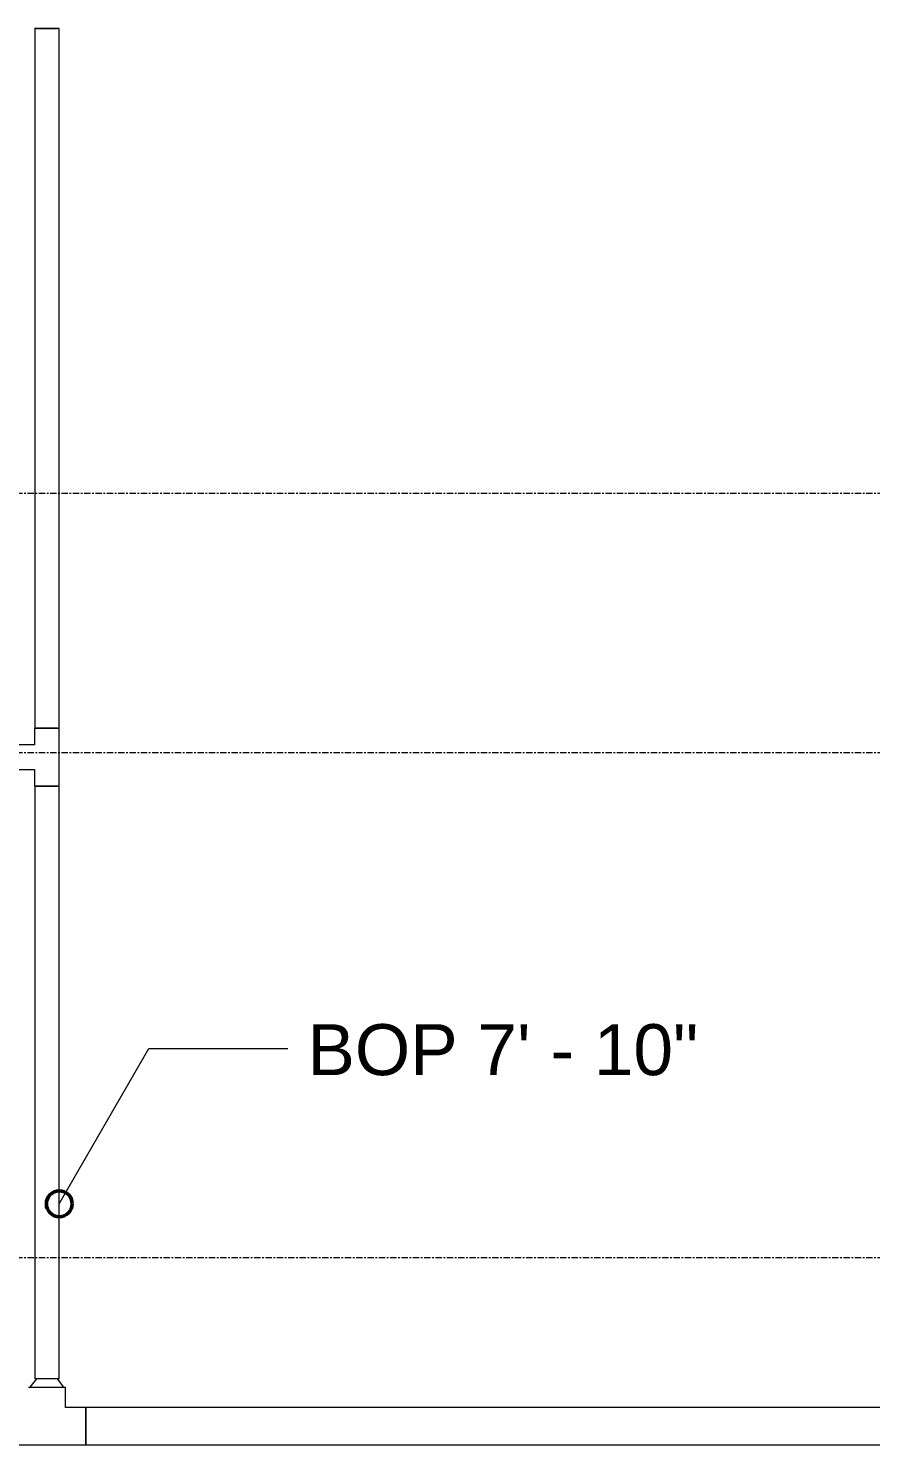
# Model space of a CAD drawing. Header units: inches. Extents: x -3679 to 241, y -496 to 1784.
# Drawn here: x -1527 to -1461.9, y 324.6 to 433.9 of the extents above; entities that cross this region are included whole.
import ezdxf

# ---------------------------------------------------------------- set-up
doc = ezdxf.new("R2010")
doc.units = ezdxf.units.IN
doc.header["$MEASUREMENT"] = 0
doc.linetypes.add('Grid Line', pattern=[0.875, 0.5, -0.125, 0.125, -0.125])
for name, color, linetype, lineweight in [('G-ANNO-DIMS', 251, 'Continuous', 9), ('P-PIPE', 1, 'Continuous', 9), ('S-GRID', 8, 'Continuous', 9)]:
    doc.layers.add(name, color=color, linetype=linetype, lineweight=lineweight)
doc.styles.add('Arial', font='arial.ttf', dxfattribs={"height": 3.934132})

msp = doc.modelspace()

# ---------------------------------------------------------------- linework, layer by layer
at = {"layer": 'G-ANNO-DIMS'}
for p, q in [((-1524.56, 343.16), (-1517.64, 355.15)), ((-1517.64, 355.15), (-1506.9, 355.15))]:
    msp.add_line(p, q, dxfattribs=at)
at = {"layer": 'G-ANNO-DIMS', "lineweight": 50}
msp.add_circle((-1524.56, 343.16), 1, dxfattribs=at)
at = {"layer": 'P-PIPE'}
for p, q in [((-1524.56, 433.89), (-1526.47, 433.89)), ((-1526.46, 433.89), (-1526.46, 379.88)), ((-1526.34, 433.89), (-1526.19, 433.89)), ((-1526.19, 433.89), (-1525.99, 433.89)), ((-1525.99, 433.89), (-1525.76, 433.89)), ((-1525.76, 433.89), (-1525.27, 433.89)), ((-1525.27, 433.89), (-1525.04, 433.89)), ((-1525.04, 433.89), (-1524.84, 433.89)), ((-1524.84, 433.89), (-1524.69, 433.89)), ((-1524.56, 379.88), (-1524.56, 433.89)), ((-1526.47, 379.88), (-1526.47, 378.59)), ((-1526.47, 379.88), (-1524.56, 379.88)), ((-1526.19, 379.88), (-1526.34, 379.88)), ((-1525.99, 379.88), (-1526.19, 379.88)), ((-1525.76, 379.88), (-1525.99, 379.88)), ((-1525.27, 379.88), (-1525.76, 379.88)), ((-1525.04, 379.88), (-1525.27, 379.88)), ((-1524.84, 379.88), (-1525.04, 379.88)), ((-1524.69, 379.88), (-1524.84, 379.88)), ((-1524.56, 375.39), (-1524.56, 379.88)), ((-1526.47, 378.59), (-1527.76, 378.59)), ((-1527.76, 376.68), (-1526.47, 376.68)), ((-1526.47, 376.68), (-1526.47, 375.39)), ((-1524.56, 375.39), (-1526.47, 375.39)), ((-1526.46, 375.39), (-1526.46, 329.65)), ((-1526.34, 375.39), (-1526.19, 375.39)), ((-1526.19, 375.39), (-1525.99, 375.39)), ((-1525.99, 375.39), (-1525.76, 375.39)), ((-1525.76, 375.39), (-1525.27, 375.39)), ((-1525.27, 375.39), (-1525.04, 375.39)), ((-1525.04, 375.39), (-1524.84, 375.39)), ((-1524.84, 375.39), (-1524.69, 375.39)), ((-1524.56, 329.65), (-1524.56, 375.39)), ((-1526.33, 329.65), (-1526.83, 328.99)), ((-1524.56, 329.65), (-1526.46, 329.65)), ((-1524.2, 328.99), (-1524.7, 329.65)), ((-1526.95, 328.99), (-1524.08, 328.99)), ((-1524.08, 327.44), (-1524.08, 328.99)), ((-1522.52, 327.44), (-1524.08, 327.44)), ((-1396.62, 327.44), (-1522.52, 327.44)), ((-1522.52, 326.72), (-1522.52, 327.44)), ((-1522.52, 327.39), (-1522.52, 327.25)), ((-1522.52, 327.24), (-1522.52, 327.02)), ((-1522.52, 327.02), (-1522.52, 326.72)), ((-1522.52, 326.72), (-1522.52, 326.37)), ((-1522.52, 324.56), (-1522.52, 326.72)), ((-1522.52, 326.37), (-1522.52, 325.63)), ((-1522.52, 325.63), (-1522.52, 325.28)), ((-1522.52, 325.28), (-1522.52, 324.98)), ((-1522.52, 324.98), (-1522.52, 324.76)), ((-1522.52, 324.75), (-1522.52, 324.61)), ((-1528.51, 324.56), (-1522.52, 324.56)), ((-1522.52, 324.56), (-1396.62, 324.56))]:
    msp.add_line(p, q, dxfattribs=at)
at = {"layer": 'S-GRID', "linetype": 'Grid Line'}
for p, q in [((-3666.39, 398), (228, 398)), ((-3666.39, 378), (228, 378)), ((-3666.39, 339), (226, 339))]:
    msp.add_line(p, q, dxfattribs=at)

# ---------------------------------------------------------------- texts
at = {"layer": 'G-ANNO-DIMS', "insert": (-1505.4, 357.02), "char_height": 3.9341, "width": 35.952, "attachment_point": 1, "line_spacing_factor": 0.938532, "style": 'Arial'}
msp.add_mtext('BOP 7\' - 10"', dxfattribs=at)

doc.saveas('drawing.dxf')
